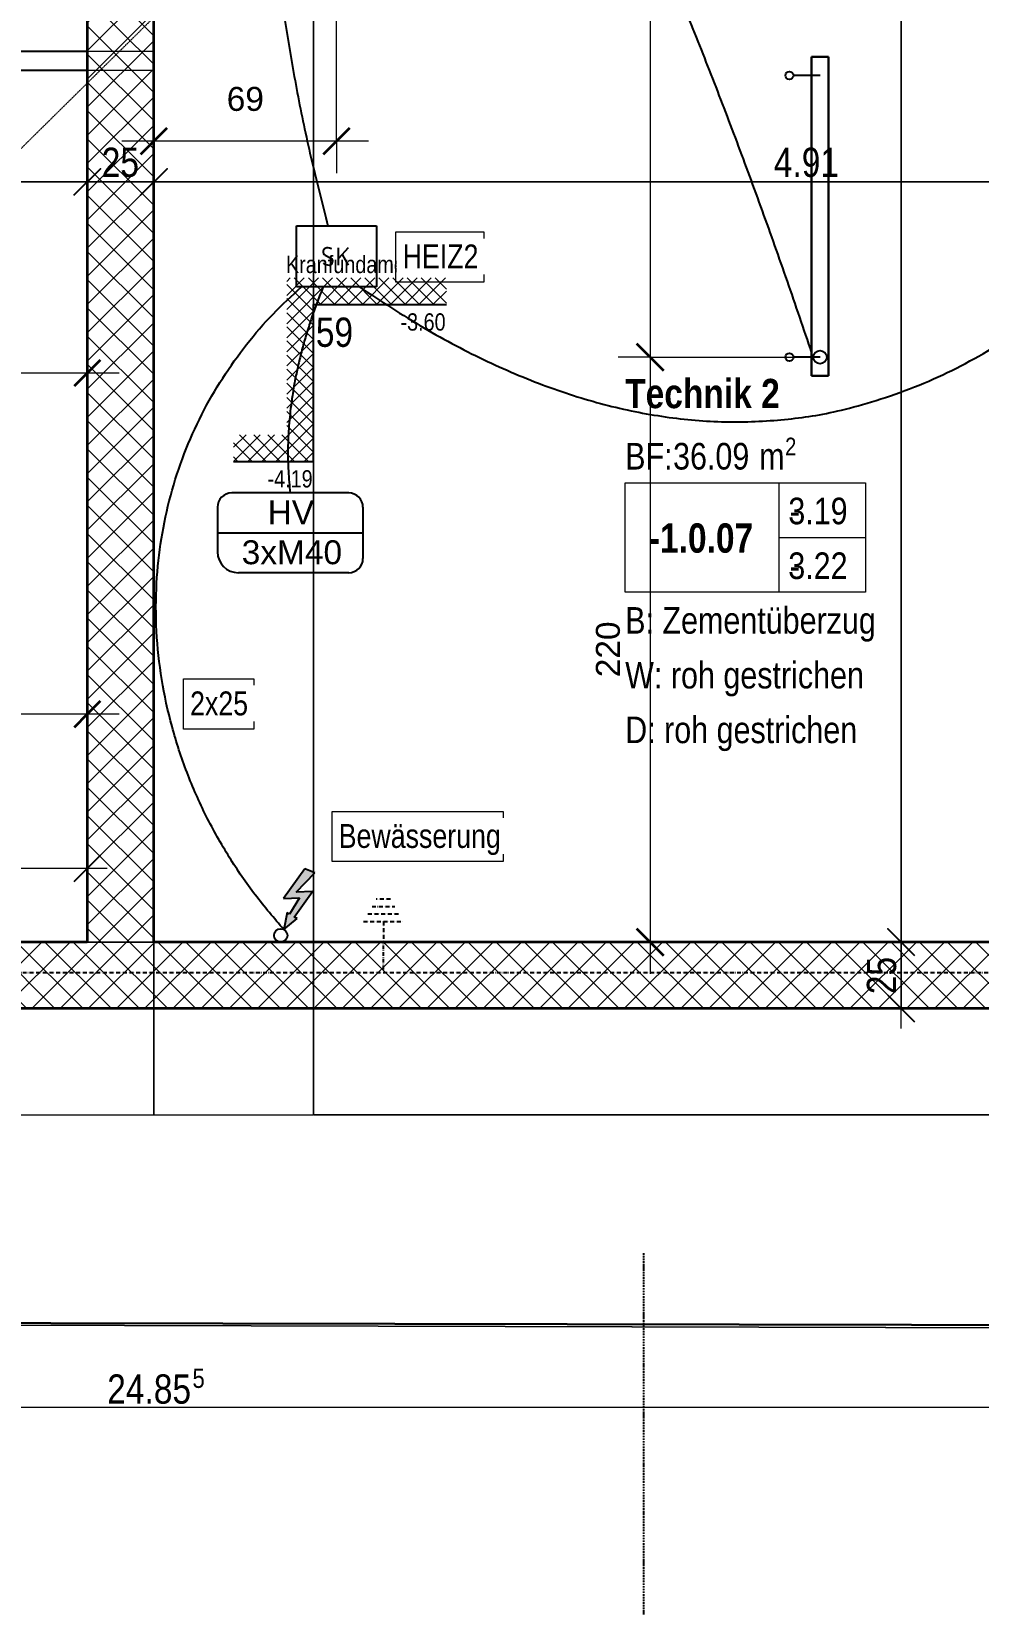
# Model space of a CAD drawing. Header units: millimetres. Extents: x -24363 to 26500, y -21894 to 23000.
# Drawn here: x -2059 to 1500, y -12929 to -6975 of the extents above; entities that cross this region are included whole.
import ezdxf

# ---------------------------------------------------------------- set-up
doc = ezdxf.new("R2010")
doc.units = ezdxf.units.MM
for name, pattern in [('Achse', [25, 15, -5, 0, -5]), ('IMPORT-Strich 2_1mm _3_', [3, 2, -1]), ('IMPORT-Strich 6_1mm', [7, 6, -1]), ('IMPORT-Strichpunkt 3_1_1mm Achsen _3_', [5, 3, -1, 0, -1]), ('IMPORT-Strichpunkt 6_2_2mm Schnitt _3_', [10, 6, -2, 0, -2]), ('IMPORT-Unsichtbare Linie _3_', [10000, 0, -10000, 0, 0]), ('Verdeckt 0_75', [1.5, 0.75, -0.75])]:
    doc.linetypes.add(name, pattern=pattern)
for name, color, linetype, lineweight in [('000 Kataster', 7, 'Continuous', 5), ('000 Kataster Abbruch', 7, 'Continuous', 5), ('000-3 Kataster Parzellengrenzen', 7, 'Continuous', 5), ('010 Aussenwände Bauteilschraffuren Neu', 7, 'Continuous', 5), ('010 Aussenwände Neu', 7, 'Continuous', 5), ('015 Innenwände Bauteilschraffuren Neu', 7, 'Continuous', 5), ('015 Innenwände Neu', 7, 'Continuous', 5), ('016 Trennwände Neu', 7, 'Continuous', 5), ('030 Bodenaufbauten Neu', 7, 'Continuous', 5), ('035 Decken Neu', 7, 'Continuous', 5), ('080 Raum Innen Kontur Neu', 7, 'Continuous', 5), ('080 Raum Innen Text Neu', 7, 'Continuous', 5), ('080 Raum Innen Textrahmen Neu', 7, 'Continuous', 5), ('110 Bemassungen Ausführung Neu', 7, 'Continuous', 5), ('160 Beschriftungen Ausführung Neu', 7, 'Continuous', 5), ('200 Schnittlinien', 7, 'Continuous', 5), ('Allgemeine Beschriftungen', 7, 'Continuous', 5), ('Allgemeines Modell', 7, 'Continuous', 5), ('Bemaßungen', 7, 'Continuous', 9), ('Bemaßungen-50', 7, 'Continuous', 9), ('Elektrische Ausstattung', 7, 'Continuous', 5), ('Elektroinstallationen', 7, 'Continuous', 5), ('Kabel', 7, 'Continuous', 5), ('Leuchten', 7, 'Continuous', 5), ('Wände', 7, 'Continuous', 5)]:
    doc.layers.add(name, color=color, linetype=linetype, lineweight=lineweight)
doc.layers.add('5773_100 Untergeschoss_dwg', color=7, linetype='Continuous', lineweight=5, true_color=0x767676)
doc.layers.add('Detailelemente', color=1, linetype='Continuous', lineweight=25, true_color=0xff0000)
doc.styles.add('Arial Narrow', font='ARIALN.TTF', dxfattribs={"height": 110.000002})
doc.styles.add('Arial Narrow_1', font='ARIALN.TTF', dxfattribs={"height": 72.600002})
doc.styles.add('Arial Narrow_11', font='ARIALN.TTF', dxfattribs={"height": 66})
doc.styles.add('Arial Narrow_2', font='ARIALN.TTF', dxfattribs={"height": 110})
doc.styles.add('Arial Narrow_8', font='ARIALN.TTF', dxfattribs={"height": 65})
doc.styles.add('Arial Narrow_9', font='ARIALN.TTF', dxfattribs={"height": 100})
doc.styles.add('Arial Narrow_B', font='ARIALNB.TTF', dxfattribs={"height": 110})
doc.styles.add('Arial_5', font='arial.ttf', dxfattribs={"height": 90})
doc.styles.add('Arial_6', font='arial.ttf', dxfattribs={"width": 0.8, "height": 90})
doc.dimstyles.new('Diagonal_-_1_8_mm_Arial', dxfattribs={"dimscale": 304.8, "dimtxt": 91.823346, "dimasz": 0.328084, "dimexe": 0.393701, "dimexo": 0.246063, "dimgap": 0.287073, "dimtad": 1, "dimdec": 0, "dimlfac": 0.1, "dimzin": 0, "dimdsep": 46, "dimtxsty": 'Arial_5', "dimblk1": 'OBLIQUE', "dimblk2": 'OBLIQUE', "dimsah": 1, "dimcen": 0.09, "dimdle": 0.393701, "dimadec": 3, "dimazin": 2, "dimtfac": 1, "dimtdec": 4, "dimtix": 1, "dimtmove": 0, "dimatfit": 3, "dimfxl": 1, "dimtvp": 1, "dimtfill": 1, "dimtolj": 1, "dimtzin": 0, "dimarcsym": 2})
pattern_1 = [(60.551, (0, 0), (-65.30952, 36.87365), []), (150.551, (0, 0), (36.87365, 65.30952), [])]

# ---------------------------------------------------------------- blocks, each defined once
blk = doc.blocks.new('DirectShape - Modell_Elektroplaner_002-17024542-UG')
at = {"layer": 'Wände', "color": 253, "true_color": 0xa3a3a3}
for p, q in [((24555, 0), (0, 0)), ((0, -250), (24555, -250))]:
    blk.add_line(p, q, dxfattribs=at)
blk = doc.blocks.new('DirectShape - Wand-013-17009677-UG')
blk.add_blockref('DirectShape - Modell_Elektroplaner_002-17024542-UG', (0, 0))
blk = doc.blocks.new('DirectShape - Modell_Elektroplaner_002-17024818-UG')
at = {"layer": 'Wände', "color": 253, "true_color": 0xa3a3a3}
for p, q in [((7600, 0), (250, 0)), ((7600, -250), (7600, 0)), ((250, -250), (7600, -250))]:
    blk.add_line(p, q, dxfattribs=at)
blk = doc.blocks.new('DirectShape - Wand-035-17010011-UG')
blk.add_blockref('DirectShape - Modell_Elektroplaner_002-17024818-UG', (0, 0))
blk = doc.blocks.new('DirectShape - Freifläche-001-17037210-UG')
at = {"layer": 'Allgemeines Modell', "color": 251, "true_color": 0x666666}
for p, q in [((23970.8, 1245.5), (14227.9, 1245.5)), ((10786.1, 66.9), (27653.2, 22.8))]:
    blk.add_line(p, q, dxfattribs=at)
at = {"layer": 'Allgemeines Modell', "color": 253, "true_color": 0xa3a3a3}
for p, q in [((14227.9, 1245.5), (23970.8, 1245.5)), ((27653.2, 22.8), (10786.1, 66.9))]:
    blk.add_line(p, q, dxfattribs=at)
blk = doc.blocks.new('DirectShape - Modell_Elektroplaner_002-17037918-UG')
at = {"layer": 'Wände', "color": 253, "true_color": 0xa3a3a3}
for p, q in [((4410, 0), (2280, 0)), ((2280, 0), (2280, -70)), ((1480, 0), (70, 0)), ((70, 0), (70, -70)), ((1480, -70), (1480, 0)), ((4410, -70), (4410, 0)), ((7770, 0), (5210, 0)), ((5210, 0), (5210, -70)), ((7770, -70), (7770, 0)), ((9470, 0), (8570, 0)), ((8570, 0), (8570, -70)), ((9470, -70), (9470, 0)), ((70, -70), (1480, -70)), ((2280, -70), (4410, -70)), ((5210, -70), (7770, -70)), ((8570, -70), (9470, -70))]:
    blk.add_line(p, q, dxfattribs=at)
blk = doc.blocks.new('DirectShape - Wand-019-17037919-UG')
blk.add_blockref('DirectShape - Modell_Elektroplaner_002-17037918-UG', (0, 0))
blk = doc.blocks.new('Modell_Elektroplaner_002_ifc-1-UG')
at = {"layer": 'Allgemeines Modell', "color": 251, "lineweight": 5, "true_color": 0x666666, "rotation": 359.999751747052}
blk.add_blockref('DirectShape - Freifläche-001-17037210-UG', (-17702.2, -11895.4), dxfattribs=at)
at = {"layer": 'Wände', "color": 251, "lineweight": 5, "true_color": 0x666666}
for name, p, rotation in [('DirectShape - Wand-035-17010011-UG', (-1600, -2800), 269.9997517460218), ('DirectShape - Wand-019-17037919-UG', (-11070, -7050), 359.999751747052), ('DirectShape - Wand-013-17009677-UG', (10835, -10650), 179.999751747052)]:
    blk.add_blockref(name, p, dxfattribs=dict(at, rotation=rotation))
blk = doc.blocks.new('tin_Schlaufdose_Flaeche_Decke - 250x180x120-17548405-UG')
at = {"layer": 'Elektrische Ausstattung', "color": 1, "lineweight": 25, "true_color": 0xff0000}
for p, q in [((-150, 115), (150, 115)), ((-150, -115), (-150, 115)), ((150, 115), (150, -115)), ((-42.1, 4.1), (-20.9, -6.5)), ((7.5, -33.3), (7.5, 31.4)), ((43.5, 31.4), (7.5, -8.1)), ((21.4, 7.1), (43.9, -33.3)), ((150, -115), (-150, -115))]:
    blk.add_line(p, q, dxfattribs=at)
for centre, radius, start, end in [((-35.5, 17), 14.5, 166.68005, 242.94945), ((-35.5, 17), 14.4, 90.77116, 166.80591), ((-36, -17.5), 48.9, 67.89556, 89.59555), ((-26.8, 7.6), 40.9, 235.43154, 268.51932), ((-28.4, -18.9), 14.4, 272.50152, 346.80592), ((-28.5, -18.8), 14.5, 346.68006, 58.22264)]:
    blk.add_arc(centre, radius, start, end, dxfattribs=at)
blk = doc.blocks.new('tin_LED_Lichtleiste - Lichtleiste LED 120-17861608-UG')
at = {"layer": 'Leuchten', "color": 150, "lineweight": 25, "true_color": 0x007fff}
for p, q in [((-530, 0), (-530, 100)), ((530, 0), (530, 100)), ((600, 32.5), (-600, 32.5)), ((-600, 32.5), (-600, -32.5)), ((-600, 32.5), (600, 32.5)), ((-600, -32.5), (-600, 32.5)), ((600, -32.5), (600, 32.5)), ((600, 32.5), (600, -32.5)), ((-600, -32.5), (600, -32.5)), ((600, -32.5), (-600, -32.5))]:
    blk.add_line(p, q, dxfattribs=at)
for centre, radius in [((-530, 115), 15), ((530, 115), 15), ((-530, 0), 25)]:
    blk.add_circle(centre, radius, dxfattribs=at)
blk = doc.blocks.new('tin_Fundamenterder_Horizontal_P1_P2 - Banderder verzinkt 50mm2-18181100-UG')
at = {"layer": 'Elektroinstallationen', "color": 1, "linetype": 'Achse', "lineweight": 25, "true_color": 0xff0000}
blk.add_line((0, 0), (24560.4, 0), dxfattribs=at)
blk = doc.blocks.new('tin_Erdung Wand - Erdung Wand-18182667-UG')
at = {"layer": 'Elektroinstallationen', "color": 1, "linetype": 'Achse', "lineweight": 25, "true_color": 0xff0000}
for p, q in [((26.5, 264.5), (-26.5, 264.5)), ((-75, 180.5), (75, 180.5)), ((-58.8, 208.5), (58.8, 208.5)), ((-42.7, 236.5), (42.7, 236.5)), ((0, 180.5), (0, 102.5)), ((0, 0), (0, 102.5))]:
    blk.add_line(p, q, dxfattribs=at)
blk = doc.blocks.new('tin_Beschriftung_Verweis_2 Zeilen - Verteilung_ Leerrohr-18190315-UG')
at = {"layer": 'Elektroinstallationen', "color": 1, "lineweight": 25, "true_color": 0xff0000}
for p, q in [((220, 150), (-220, 150)), ((-273.6, 96.4), (-273.6, -71.4)), ((273.6, 96.4), (273.6, -96.4)), ((-273.6, 0), (273.6, 0)), ((220, -150), (-195, -150))]:
    blk.add_line(p, q, dxfattribs=at)
for centre, radius, start, end in [((-220, 96.4), 53.6, 90, 180), ((220, 96.4), 53.6, 360, 90), ((-195, -71.4), 78.6, 180, 270), ((220, -96.4), 53.6, 270, 0)]:
    blk.add_arc(centre, radius, start, end, dxfattribs=at)
blk = doc.blocks.new('tin_Direktanschluss - Direktanschluss Kraft-18026296-UG')
at = {"layer": 'Detailelemente', "linetype": 'Verdeckt 0_75'}
blk.add_hatch(color=256, dxfattribs=at).paths.add_polyline_path([(-155.7, -46.9), (-205, -89), (-194.7, -93.8), (-263.6, -190.4), (-201.8, -187.2), (-272.3, -260.2), (-234.5, -275.5), (-154, -163.9), (-213.8, -167), (-176.4, -104.7), (-167.3, -111.6)])
at = {"layer": 'Detailelemente'}
for p, q in [((-155.7, -46.9), (-205, -89)), ((-167.3, -111.6), (-155.7, -46.9)), ((-194.7, -93.8), (-263.6, -190.4)), ((-213.8, -167), (-176.4, -104.7)), ((-205, -89), (-194.7, -93.8)), ((-176.4, -104.7), (-167.3, -111.6)), ((-234.5, -275.5), (-154, -163.9)), ((-154, -163.9), (-213.8, -167)), ((-201.8, -187.2), (-272.3, -260.2)), ((-263.6, -190.4), (-201.8, -187.2)), ((-272.3, -260.2), (-234.5, -275.5))]:
    blk.add_line(p, q, dxfattribs=at)
blk.add_circle((-143.6, -25), 25, dxfattribs=at)
blk = doc.blocks.new('5773_100 Untergeschoss_dwg-17512464-UG')
at = {"layer": '010 Aussenwände Bauteilschraffuren Neu', "true_color": 0x808080}
h = blk.add_hatch(dxfattribs=at)
h.set_pattern_fill('FP_1', color=8, style=0, pattern_type=2)
h.set_pattern_definition(pattern_1)
h.paths.add_polyline_path([(-10362.5, -13938.4), (13052.7, -7422.3), (12985.7, -7181.5), (-10429.5, -13697.6)])
at = {"layer": '015 Innenwände Bauteilschraffuren Neu', "true_color": 0x808080}
h = blk.add_hatch(dxfattribs=at)
h.set_pattern_fill('FP_1', color=8, style=0, pattern_type=2)
h.set_pattern_definition(pattern_1)
h.paths.add_polyline_path([(1246.8, -10448.2), (-723.7, -3367.3), (-964.6, -3434.3), (1005.9, -10515.3)])
at = {"layer": '160 Beschriftungen Ausführung Neu', "true_color": 0x999999}
h = blk.add_hatch(dxfattribs=at)
h.set_pattern_fill('FP_21', color=253, style=0, pattern_type=2)
h.set_pattern_definition([(150.551, (1188.494, -8000.782), (18.4368, 32.6548), []), (240.551, (1188.494, -8000.782), (-32.6548, 18.4368), [])])
h.paths.add_polyline_path([(1340, -8545.1), (1181.8, -7976.7), (1663.5, -7842.6), (1636.7, -7746.3), (1058.6, -7907.2), (1216.8, -8475.6), (1024.1, -8529.2), (1051, -8625.5)])
at = {"layer": '000 Kataster', "color": 251, "linetype": 'IMPORT-Strich 6_1mm', "true_color": 0x656565, "flags": 128}
blk.add_lwpolyline([(-9798, -14964.8), (-9348, -14862.8), (16216.9, -7801.7), (22467.1, -6075.3)], dxfattribs=at)
at = {"layer": '000 Kataster', "color": 251, "true_color": 0x656565, "flags": 128}
blk.add_lwpolyline([(22467.1, -6075.3), (16216.9, -7801.7), (-9348, -14862.8), (-9798, -14964.8)], dxfattribs=at)
at = {"layer": '000 Kataster Abbruch', "color": 40, "linetype": 'IMPORT-Strich 2_1mm _3_', "true_color": 0xffbf00, "flags": 128}
blk.add_lwpolyline([(-986.9, -9368.8), (688.9, -6442.8), (170.9, -6173.8)], dxfattribs=at)
at = {"layer": '000-3 Kataster Parzellengrenzen', "color": 251, "lineweight": 25, "true_color": 0x656565, "flags": 128}
for points in [[(22467.1, -6075.3), (-9348, -14862.8), (-9798, -14964.8), (-14811.3, -16075.7)], [(-14811.3, -16075.7), (-9798, -14964.8), (-9348, -14862.8), (22467.1, -6075.3)]]:
    blk.add_lwpolyline(points, dxfattribs=at)
at = {"layer": '010 Aussenwände Neu', "lineweight": 35}
blk.add_line((5977, -9131.9), (1246.8, -10448.2), dxfattribs=at)
at = {"layer": '010 Aussenwände Neu', "lineweight": 35, "flags": 128}
for points in [[(12650.1, -5043.2), (13226.6, -7114.5), (13293.6, -7355.3), (-10362.5, -13938.4), (-10651.5, -14018.8), (-11865.2, -9657.5)], [(1005.9, -10515.3), (-10429.5, -13697.6), (-11576.2, -9577.1)]]:
    blk.add_lwpolyline(points, dxfattribs=at)
at = {"layer": '015 Innenwände Neu', "lineweight": 35}
blk.add_line((1246.8, -10448.2), (-526.8, -4074.9), dxfattribs=at)
at = {"layer": '015 Innenwände Neu', "lineweight": 35, "flags": 128}
blk.add_lwpolyline([(-1147.2, -3225.6), (-1080.2, -3466.5), (-964.6, -3434.3), (1005.9, -10515.3)], dxfattribs=at)
at = {"layer": '016 Trennwände Neu', "lineweight": 25, "flags": 128}
blk.add_lwpolyline([(-518.4, -7462.2), (-499.6, -7529.6), (126.6, -7355.3), (107.8, -7287.9), (-518.4, -7462.2)], dxfattribs=at)
at = {"layer": '030 Bodenaufbauten Neu', "linetype": 'IMPORT-Unsichtbare Linie _3_', "flags": 128}
blk.add_lwpolyline([(4316.2, -3163.7), (5977, -9131.9), (1246.8, -10448.2), (-526.8, -4074.9)], dxfattribs=at)
at = {"layer": '035 Decken Neu', "linetype": 'IMPORT-Strich 2_1mm _3_'}
for p, q in [((1756.6, -10042.4), (1754.4, -10034.5)), ((1754.4, -10034.5), (1756.6, -10042.4)), ((1756.6, -10042.4), (1754.4, -10034.5))]:
    blk.add_line(p, q, dxfattribs=at)
at = {"layer": '035 Decken Neu', "linetype": 'IMPORT-Strichpunkt 3_1_1mm Achsen _3_', "flags": 128}
blk.add_lwpolyline([(-11865.2, -9657.5), (-10651.5, -14018.8), (13293.6, -7355.3), (12650.1, -5043.2), (12409.3, -5110.2), (11739.1, -2701.7), (-11965.2, -9298.2)], dxfattribs=at)
at = {"layer": '035 Decken Neu', "linetype": 'IMPORT-Strich 2_1mm _3_', "flags": 128}
for points in [[(1754.4, -10034.5), (420, -5239.2), (-158.1, -5400.1), (-526.8, -4074.9)], [(-526.8, -4074.9), (-158.1, -5400.1), (420, -5239.2), (1754.4, -10034.5)], [(1754.4, -10034.5), (420, -5239.2), (-158.1, -5400.1), (1421, -11074.4)], [(6151.3, -9758.1), (1999.1, -10913.6), (1756.7, -10042.5)], [(1756.7, -10042.5), (1999.1, -10913.6), (6151.3, -9758.1)], [(1421, -11074.4), (1999.1, -10913.6), (1756.7, -10042.5)]]:
    blk.add_lwpolyline(points, dxfattribs=at)
blk.add_lwpolyline([(-6209, -13197.8), (1421, -11074.4), (-158.1, -5400.1), (-7788.1, -7523.4)], close=True, dxfattribs=at)
at = {"layer": '080 Raum Innen Kontur Neu', "color": 9, "true_color": 0xc0c0c0, "flags": 128}
for points in [[(-526.8, -4074.9), (1246.8, -10448.2), (5977, -9131.9), (4316.2, -3163.7)], [(-11576.2, -9577.1), (-11327.7, -10470.2), (107.8, -7287.9), (-964.6, -3434.3), (-1181.8, -3494.8)]]:
    blk.add_lwpolyline(points, dxfattribs=at)
blk.add_lwpolyline([(-3043, -8237.4), (-2163.6, -11397.3), (1005.9, -10515.3), (126.6, -7355.3)], close=True, dxfattribs=at)
at = {"layer": '080 Raum Innen Textrahmen Neu'}
for p, q in [((3047.3, -8153.4), (3157.7, -8550.1)), ((3102.5, -8351.8), (3416.3, -8264.5))]:
    blk.add_line(p, q, dxfattribs=at)
at = {"layer": '080 Raum Innen Textrahmen Neu', "flags": 128}
blk.add_lwpolyline([(2490.8, -8308.3), (3361.1, -8066.1), (3471.5, -8462.8), (2601.2, -8705)], close=True, dxfattribs=at)
at = {"layer": '110 Bemassungen Ausführung Neu', "color": 254, "true_color": 0xcccccc}
for p, q in [((2924.5, -7013.2), (2862, -7030.6)), ((2862, -7030.6), (2924.5, -7013.2)), ((505.3, -7783.8), (455, -7603.1)), ((264.4, -7850.8), (214.2, -7670.1)), ((4044.2, -9669.7), (3863.6, -9720)), ((4111.2, -9910.6), (3930.6, -9960.9)), ((956.7, -10338.2), (906.4, -10157.6))]:
    blk.add_line(p, q, dxfattribs=at)
at = {"layer": '110 Bemassungen Ausführung Neu', "color": 254, "lineweight": 25, "true_color": 0xcccccc}
for p, q in [((3959.4, -9901), (4082.5, -9970.5)), ((896.8, -10309.5), (966.3, -10186.3))]:
    blk.add_line(p, q, dxfattribs=at)
at = {"layer": '110 Bemassungen Ausführung Neu', "color": 254, "true_color": 0xcccccc, "flags": 128}
for points in [[(1983.4, -2614), (1916.4, -2373.1), (1983.4, -2614), (3953.9, -9694.9), (1983.4, -2614), (1916.4, -2373.1), (1232.7, 83.5), (1916.4, -2373.1)], [(12459.9, -4359.7), (12845.3, -4252.4), (12459.9, -4359.7), (12219.1, -4426.7), (5451.3, -6310.1), (5210.4, -6377.1), (2924.6, -7013.2)], [(2924.6, -7013.2), (5210.4, -6377.1), (5451.3, -6310.1), (12219.1, -4426.7)], [(-13627, -16403.9), (-13554.8, -16383.7), (-10249.4, -15463.9), (13695.7, -8800.4)], [(-13554.8, -16383.7), (-10249.4, -15463.9), (13695.7, -8800.4), (13768, -8780.3)], [(4041, -10008), (4020.9, -9935.7), (3953.9, -9694.9), (4020.9, -9935.7)], [(-11250.6, -13638), (-11178.3, -13617.9), (-10793, -13510.6), (-10503.9, -13430.2), (-7951, -12719.7), (-7883.5, -12701), (-5128.2, -11934.2), (-5060.8, -11915.4), (-2305.5, -11148.7), (-2238, -11129.9), (931.5, -10247.9), (1003.8, -10227.8)]]:
    blk.add_lwpolyline(points, dxfattribs=at)
for points in [[(2861.9, -7030.6), (480.2, -7693.4), (239.3, -7760.5), (480.2, -7693.4)], [(-8931.2, -10312.5), (239.3, -7760.5)]]:
    blk.add_lwpolyline(points, close=True, dxfattribs=at)
at = {"layer": '110 Bemassungen Ausführung Neu', "color": 254, "lineweight": 25, "true_color": 0xcccccc, "flags": 128}
for points in [[(445.4, -7755), (514.9, -7631.9)], [(204.5, -7822), (274.1, -7698.9)], [(4015.5, -9729.6), (3892.3, -9660.1)]]:
    blk.add_lwpolyline(points, close=True, dxfattribs=at)
at = {"layer": '160 Beschriftungen Ausführung Neu', "color": 253, "lineweight": 25, "true_color": 0x999999, "flags": 128}
blk.add_lwpolyline([(1051, -8625.5), (1340, -8545.1), (1181.8, -7976.7), (1663.5, -7842.6)], dxfattribs=at)
at = {"layer": '200 Schnittlinien', "linetype": 'IMPORT-Strichpunkt 6_2_2mm Schnitt _3_', "lineweight": 25}
blk.add_line((3334, -11081.9), (3698.3, -12391.1), dxfattribs=at)
at = {"layer": '080 Raum Innen Text Neu', "color": 254, "true_color": 0xcccccc, "attachment_point": 1, "rotation": 15.551, "line_spacing_factor": 0.974696}
for s, insert, char_height, width, style in [('Technik 2', (2386.1, -7932), 110, 698.397, 'Arial Narrow_B'), ('2', (3024.8, -7983.7), 66, 50.253, 'Arial Narrow_11'), (' m', (2905.3, -8037.6), 100, 153.505, 'Arial Narrow_9'), ('36.09', (2624.2, -8115.8), 100, 342.624, 'Arial Narrow_9'), ('BF:', (2450.7, -8164.1), 100, 214.907, 'Arial Narrow_9'), ('3.19', (3096.8, -8198), 100, 266.485, 'Arial Narrow_9'), ('-', (3102.4, -8197.6), 100, 45.438, 'Arial Narrow_9'), ('-1.0.07', (2617.6, -8431.8), 110, 468.75, 'Arial Narrow_B'), ('3.22', (3151.9, -8396.4), 100, 266.485, 'Arial Narrow_9'), ('-', (3157.6, -8395.9), 100, 45.438, 'Arial Narrow_9'), ('B: Zementüberzug', (2616.3, -8759.1), 100, 1129.799, 'Arial Narrow_9'), ('W: roh gestrichen', (2671.5, -8957.5), 100, 1074.537, 'Arial Narrow_9'), ('D: roh gestrichen', (2726.7, -9155.8), 100, 1043.836, 'Arial Narrow_9')]:
    blk.add_mtext(s, dxfattribs=dict(at, insert=insert, char_height=char_height, width=width, style=style))
at = {"layer": '110 Bemassungen Ausführung Neu', "color": 254, "true_color": 0xcccccc, "attachment_point": 1, "line_spacing_factor": 0.974696}
for s, insert, char_height, width, rotation, style in [('4.91', (2691.3, -6944.1), 110, 293.138, 15.551, 'Arial Narrow'), ('25', (256.9, -7621.5), 110, 167.507, 15.551, 'Arial Narrow'), ('25', (3882, -9918.2), 110, 167.507, 105.551, 'Arial Narrow'), ('5', (1817, -11955.1), 72.6, 55.278, 15.551, 'Arial Narrow_1'), ('24.85', (1514, -12062), 110, 376.891, 15.551, 'Arial Narrow')]:
    blk.add_mtext(s, dxfattribs=dict(at, insert=insert, char_height=char_height, width=width, rotation=rotation, style=style))
at = {"layer": '160 Beschriftungen Ausführung Neu', "color": 254, "true_color": 0xcccccc, "attachment_point": 1, "rotation": 15.551, "line_spacing_factor": 0.974696}
for s, insert, char_height, width, style in [('Kranfundament', (1033.3, -7827.8), 65, 609.866, 'Arial Narrow_8'), ('-3.60', (1506.1, -7920.8), 65, 202.757, 'Arial Narrow_8'), ('59', (1203.8, -8021.6), 110, 167.507, 'Arial Narrow_2'), ('-4.19', (1182.6, -8623.3), 65, 202.757, 'Arial Narrow_8')]:
    blk.add_mtext(s, dxfattribs=dict(at, insert=insert, char_height=char_height, width=width, style=style))
blk = doc.blocks.new('DIMBLOCK5-UG')
at = {"layer": 'Bemaßungen-50'}
for p, q in [((-2940, -8259.2), (-2940, -8035)), ((-1730, -8259.2), (-3060, -8259.2)), ((-2940, -8259.2), (-2940, -8379.2)), ((-1850, -8259.2), (-1850, -8254.9)), ((-1850, -8259.2), (-1850, -8379.2))]:
    blk.add_line(p, q, dxfattribs=at)
at = {"layer": 'Bemaßungen-50', "lineweight": 35}
for p, q in [((-2940, -8259.2), (-2890, -8209.2)), ((-1850, -8259.2), (-1800, -8209.2)), ((-2940, -8259.2), (-2990, -8309.2)), ((-1850, -8259.2), (-1900, -8309.2))]:
    blk.add_line(p, q, dxfattribs=at)
at = {"layer": 'Bemaßungen-50', "color": 0, "insert": (-2498.9, -8054.8), "char_height": 90, "width": 249.194, "attachment_point": 1, "rotation": 359.99975, "line_spacing_factor": 0.941778, "style": 'Arial_5', "bg_fill": 3, "box_fill_scale": 1.25, "bg_fill_color": 256, "bg_fill_true_color": 13158600, "bg_fill_transparency": 0}
blk.add_mtext('109', dxfattribs=at)
blk = doc.blocks.new('_Oblique')
at = {"color": 0, "linetype": 'ByBlock', "lineweight": -2}
blk.add_line((-0.5, -0.5), (0.5, 0.5), dxfattribs=at)
blk = doc.blocks.new('DIMBLOCK7-UG')
at = {"layer": 'Bemaßungen-50'}
for p, q in [((-913.2, -7387.4), (-913.2, -5145)), ((-793.2, -7387.4), (-1720, -7387.4)), ((-1600, -7387.4), (-1600, -7383.1)), ((-1600, -7387.4), (-1600, -7507.4)), ((-913.2, -7387.4), (-913.2, -7507.4))]:
    blk.add_line(p, q, dxfattribs=at)
at = {"layer": 'Bemaßungen-50', "lineweight": 35}
for p, q in [((-1600, -7387.4), (-1550, -7337.4)), ((-913.2, -7387.4), (-863.2, -7337.4)), ((-1600, -7387.4), (-1650, -7437.4)), ((-913.2, -7387.4), (-963.2, -7437.4))]:
    blk.add_line(p, q, dxfattribs=at)
at = {"layer": 'Bemaßungen-50', "color": 0, "insert": (-1325.8, -7183), "char_height": 90, "width": 166.13, "attachment_point": 1, "line_spacing_factor": 0.941778, "style": 'Arial_5', "bg_fill": 3, "box_fill_scale": 1.25, "bg_fill_color": 256, "bg_fill_true_color": 13158600, "bg_fill_transparency": 0}
blk.add_mtext('69', dxfattribs=at)
blk = doc.blocks.new('DIMBLOCK41-UG')
at = {"layer": 'Bemaßungen-50'}
for p, q in [((-3495, -9542.2), (-3495, -9434.9)), ((-1730, -9542.2), (-3495, -9542.2)), ((-3495, -9542.2), (-3495, -9662.2)), ((-1850, -9542.2), (-1850, -9537.9)), ((-1850, -9542.2), (-1850, -9662.2))]:
    blk.add_line(p, q, dxfattribs=at)
at = {"layer": 'Bemaßungen-50', "lineweight": 35}
for p, q in [((-3495, -9542.2), (-3445, -9492.2)), ((-1850, -9542.2), (-1800, -9492.2)), ((-3495, -9542.2), (-3545, -9592.2)), ((-1850, -9542.2), (-1900, -9592.2))]:
    blk.add_line(p, q, dxfattribs=at)
at = {"layer": 'Bemaßungen-50', "color": 0, "insert": (-2776.4, -9337.9), "char_height": 90, "width": 249.194, "attachment_point": 1, "rotation": 359.99975, "line_spacing_factor": 0.941778, "style": 'Arial_5', "bg_fill": 3, "box_fill_scale": 1.25, "bg_fill_color": 256, "bg_fill_true_color": 13158600, "bg_fill_transparency": 0}
blk.add_mtext('164', dxfattribs=at)
blk = doc.blocks.new('DIMBLOCK51-UG')
at = {"layer": 'Bemaßungen-50'}
for p, q in [((266.5, -4874.7), (266.5, -8199.5)), ((266.5, -4994.7), (146.5, -4994.7)), ((266.5, -4994.7), (889.8, -4994.7)), ((266.5, -8199.5), (146.5, -8199.5)), ((266.5, -8199.5), (889.8, -8199.5))]:
    blk.add_line(p, q, dxfattribs=at)
at = {"layer": 'Bemaßungen-50', "lineweight": 35}
for p, q in [((266.5, -4994.7), (216.5, -4944.7)), ((266.5, -4994.7), (316.5, -5044.7)), ((266.5, -8199.5), (216.5, -8149.5)), ((266.5, -8199.5), (316.5, -8249.5))]:
    blk.add_line(p, q, dxfattribs=at)
at = {"layer": 'Bemaßungen-50', "color": 0, "insert": (62.2, -6701), "char_height": 90, "width": 249.194, "attachment_point": 1, "rotation": 90, "line_spacing_factor": 0.941778, "style": 'Arial_5', "bg_fill": 3, "box_fill_scale": 1.25, "bg_fill_color": 256, "bg_fill_true_color": 13158600, "bg_fill_transparency": 0}
blk.add_mtext('320', dxfattribs=at)
blk = doc.blocks.new('DIMBLOCK52-UG')
at = {"layer": 'Bemaßungen-50', "lineweight": 35}
for p, q in [((266.5, -8199.5), (216.5, -8149.5)), ((266.5, -8199.5), (316.5, -8249.5)), ((266.5, -10400), (216.5, -10350)), ((266.5, -10400), (316.5, -10450))]:
    blk.add_line(p, q, dxfattribs=at)
at = {"layer": 'Bemaßungen-50'}
for p, q in [((266.5, -8199.5), (146.5, -8199.5)), ((266.5, -8199.5), (266.5, -10520)), ((266.5, -8199.5), (889.8, -8199.5)), ((266.5, -10400), (262.2, -10400)), ((266.5, -10400), (386.5, -10400))]:
    blk.add_line(p, q, dxfattribs=at)
at = {"layer": 'Bemaßungen-50', "color": 0, "insert": (62.2, -9403.6), "char_height": 90, "width": 249.194, "attachment_point": 1, "rotation": 90, "line_spacing_factor": 0.941778, "style": 'Arial_5', "bg_fill": 3, "box_fill_scale": 1.25, "bg_fill_color": 256, "bg_fill_true_color": 13158600, "bg_fill_transparency": 0}
blk.add_mtext('220', dxfattribs=at)

msp = doc.modelspace()

# ---------------------------------------------------------------- linework, layer by layer
at = {"layer": 'Allgemeine Beschriftungen', "color": 1, "lineweight": 18, "true_color": 0xff0000, "flags": 128}
for points in [[(-689.4, -7728.2), (-359, -7728.2), (-359, -7917.2), (-689.4, -7917.2)], [(-1488.6, -9409.6), (-1224.2, -9409.6), (-1224.2, -9598.6), (-1488.6, -9598.6)], [(-929.8, -9908.2), (-287, -9908.2), (-287, -10097.2), (-929.8, -10097.2)]]:
    msp.add_lwpolyline(points, close=True, dxfattribs=at)
at = {"layer": 'Kabel', "color": 150, "lineweight": 25, "true_color": 0x007fff}
msp.add_open_spline([(-584.1, -4880), (223.5, -6243.2), (873.2, -8184.5)], degree=2, dxfattribs=at)
at = {"layer": 'Kabel', "color": 1, "lineweight": 25, "true_color": 0xff0000}
for points, weights in [([(-945.1, -4920), (-1410.6, -5970.3), (-945.1, -7705)], [1, 0.914236413768, 1]), ([(-1110.9, -10353.1), (-2299.2, -9029.4), (-1044.4, -7935)], [1, 0.725505795947, 1]), ([(-963.2, -7935), (-1130.6, -8344.7), (-1087.1, -8710.2)], [1, 0.973789551605, 1])]:
    msp.add_rational_spline(points, weights, degree=2, dxfattribs=at)
msp.add_open_spline([(-827.7, -7935), (1428.9, -9483.4), (3083, -6315)], degree=2, dxfattribs=at)

# ---------------------------------------------------------------- block references
at = {"lineweight": 5}
msp.add_blockref('Modell_Elektroplaner_002_ifc-1-UG', (0, 0), dxfattribs=at)
at = {"layer": '5773_100 Untergeschoss_dwg', "color": 254, "true_color": 0xcccccc, "rotation": 344.449}
msp.add_blockref('5773_100 Untergeschoss_dwg-17512464-UG', (0, 0), dxfattribs=at)
at = {"layer": 'Detailelemente', "rotation": 180}
msp.add_blockref('tin_Direktanschluss - Direktanschluss Kraft-18026296-UG', (-1266.5, -10400), dxfattribs=at)
at = {"layer": 'Elektrische Ausstattung', "color": 1, "lineweight": 25, "true_color": 0xff0000}
msp.add_blockref('tin_Schlaufdose_Flaeche_Decke - 250x180x120-17548405-UG', (-913.2, -7820), dxfattribs=at)
at = {"layer": 'Elektroinstallationen', "color": 1, "lineweight": 25, "true_color": 0xff0000}
msp.add_blockref('tin_Beschriftung_Verweis_2 Zeilen - Verteilung_ Leerrohr-18190315-UG', (-1087.1, -8860.5), dxfattribs=at)
at = {"layer": 'Elektroinstallationen', "color": 1, "linetype": 'Achse', "lineweight": 25, "true_color": 0xff0000}
msp.add_blockref('tin_Erdung Wand - Erdung Wand-18182667-UG', (-736.9, -10502.5), dxfattribs=at)
at = {"layer": 'Elektroinstallationen', "color": 1, "linetype": 'Achse', "lineweight": 25, "true_color": 0xff0000, "rotation": 180}
msp.add_blockref('tin_Fundamenterder_Horizontal_P1_P2 - Banderder verzinkt 50mm2-18181100-UG', (10697.9, -10515.3), dxfattribs=at)
at = {"layer": 'Leuchten', "color": 150, "lineweight": 25, "true_color": 0x007fff, "rotation": 89.9999999999999}
msp.add_blockref('tin_LED_Lichtleiste - Lichtleiste LED 120-17861608-UG', (904.8, -7669.5), dxfattribs=at)

# ---------------------------------------------------------------- texts
at = {"layer": 'Allgemeine Beschriftungen', "color": 1, "lineweight": 18, "true_color": 0xff0000, "char_height": 90, "attachment_point": 1, "style": 'Arial_5'}
for s, insert, width in [('HV', (-1171.9, -8738.5), 208.439), ('3xM40', (-1269.4, -8888.5), 444.937)]:
    msp.add_mtext(s, dxfattribs=dict(at, insert=insert, width=width))

# ---------------------------------------------------------------- next in the draw order: texts
at = {"layer": 'Allgemeine Beschriftungen', "color": 1, "lineweight": 18, "true_color": 0xff0000, "char_height": 90, "attachment_point": 1, "style": 'Arial_6', "bg_fill": 3, "box_fill_scale": 1.25, "bg_fill_color": 256, "bg_fill_true_color": 13158600, "bg_fill_transparency": 0}
for s, insert, width in [('HEIZ2', (-664.4, -7775.7), 336.709), ('2x25', (-1463.6, -9457.1), 256.54), ('Bewässerung', (-904.8, -9955.7), 715.105)]:
    msp.add_mtext(s, dxfattribs=dict(at, insert=insert, width=width))

# ---------------------------------------------------------------- next in the draw order: dimensions: what is measured, and where the dimension line sits
at = {"layer": 'Bemaßungen'}
for base, p1, p2, angle, override, picture, middle in [((266.5, -8199.5), (964.8, -4994.7), (964.8, -8199.5), 89.99975, {"dimpost": '<>', "dimfxl": 3204.8}, 'DIMBLOCK51-UG', (133.1, -6597.1)), ((-1600, -7387.4), (-913.2, -5070), (-1600, -7458.1), 0, {"dimpost": '<>', "dimfxl": 2484.9032}, 'DIMBLOCK7-UG', (-1256.6, -7253.9)), ((-2940, -8259.2), (-1850, -8329.9), (-2940, -7960), 359.99975, {"dimpost": '<>', "dimfxl": 1151.056943}, 'DIMBLOCK5-UG', (-2395, -8125.7)), ((-3495.0413, -9542.2157), (-1850.0416, -9612.9335), (-3495.0405, -9359.9467), 359.99975, {"dimpost": '<>', "dimfxl": 1664.338811}, 'DIMBLOCK41-UG', (-2672.5407, -9408.7677))]:
    dim = msp.add_linear_dim(base=base, p1=p1, p2=p2, angle=angle, dimstyle='Diagonal_-_1_8_mm_Arial', override=override, dxfattribs=at)
    dim.commit()
    dim.dimension.update_dxf_attribs({"geometry": picture, "text_midpoint": middle})

# ---------------------------------------------------------------- next in the draw order: dimensions: what is measured, and where the dimension line sits
dim = msp.add_linear_dim(base=(266.5, -10400), p1=(964.8, -8199.5), p2=(337.2, -10400), angle=89.99975, dimstyle='Diagonal_-_1_8_mm_Arial', override={"dimpost": '<>', "dimfxl": 2288.189853}, dxfattribs=at)
dim.commit()
dim.dimension.update_dxf_attribs({"geometry": 'DIMBLOCK52-UG', "text_midpoint": (133.1, -9299.8)})

doc.saveas('drawing.dxf')
